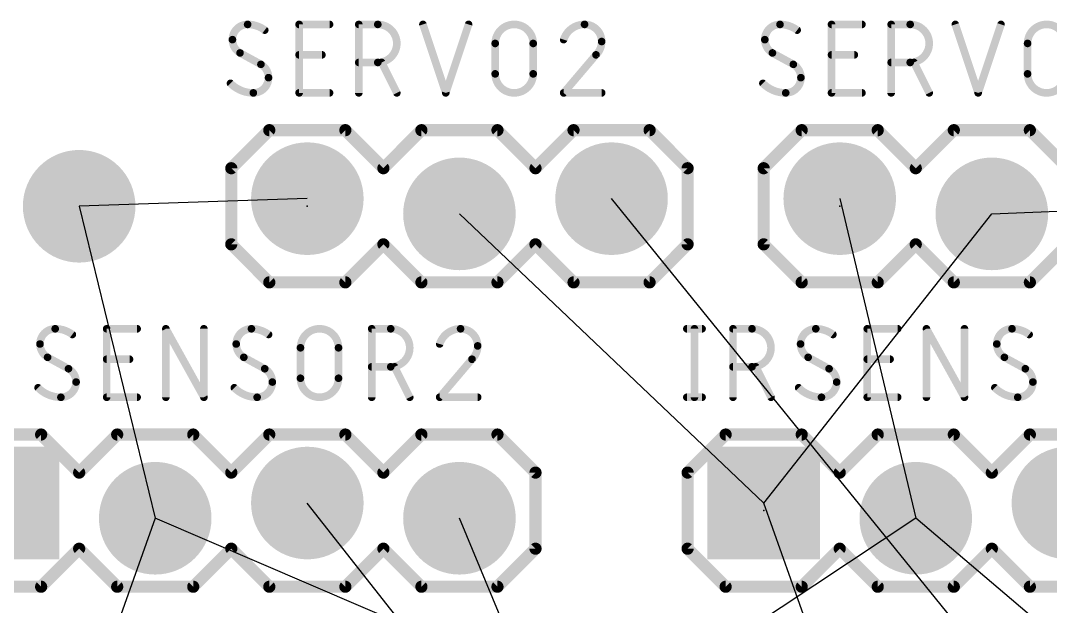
# Model space of a CAD drawing. Extents: x -67 to 114, y 1 to 69.
# Drawn here: x -56.86 to -39.66, y 59.36 to 69.14 of the extents above; entities that cross this region are included whole.
import ezdxf

# ---------------------------------------------------------------- set-up
doc = ezdxf.new("R2010")
doc.units = 0
for name, color, linetype in [('17', 82, 'CONTINUOUS'), ('19', 53, 'CONTINUOUS'), ('21', 253, 'CONTINUOUS'), ('23', 7, 'CONTINUOUS'), ('25', 253, 'CONTINUOUS'), ('51', 253, 'CONTINUOUS')]:
    doc.layers.add(name, color=color, linetype=linetype)

# ---------------------------------------------------------------- blocks, each defined once
blk = doc.blocks.new('RECT')
blk.add_solid([(-0.5, -0.5), (0.5, -0.5), (-0.5, 0.5), (0.5, 0.5)])
blk = doc.blocks.new('SQUAREP')
blk.add_solid([(-0.5, -0.5), (0.5, -0.5), (-0.5, 0.5), (0.5, 0.5)])
blk = doc.blocks.new('ROUNDP')
at = {"const_width": 0.5}
blk.add_lwpolyline([(0, -0.25, 1), (0, 0.25, 1), (0, -0.25)], format="xyb", dxfattribs=at)

msp = doc.modelspace()

# ---------------------------------------------------------------- linework, layer by layer
at = {"layer": '19'}
for p, q in [((-52.07, 66.167), (-55.88, 66.04)), ((-55.88, 66.04), (-54.61, 60.833)), ((-19.05, 31.75), (-46.99, 66.167)), ((-43.18, 66.167), (-41.91, 60.833)), ((-40.64, 65.913), (-34.29, 66.167)), ((-49.53, 65.913), (-44.45, 61.087)), ((-44.45, 61.087), (-40.64, 65.913)), ((-19.05, 19.05), (-52.07, 61.087)), ((-42, 54.23), (-44.45, 61.087)), ((-54.61, 60.833), (-55.79, 57.53)), ((-46.9, 57.53), (-54.61, 60.833)), ((-34.29, 24.13), (-49.53, 60.833)), ((-41.91, 60.833), (-46.9, 57.53)), ((-38.01, 57.53), (-41.91, 60.833))]:
    msp.add_line(p, q, dxfattribs=at)
at = {"layer": '21', "const_width": 0.2032}
for points in [[(-52.705, 67.31), (-53.34, 66.675)], [(-52.705, 67.31), (-51.435, 67.31)], [(-51.435, 67.31), (-50.8, 66.675)], [(-50.8, 66.675), (-50.165, 67.31)], [(-50.165, 67.31), (-48.895, 67.31)], [(-48.895, 67.31), (-48.26, 66.675)], [(-48.26, 66.675), (-47.625, 67.31)], [(-47.625, 67.31), (-46.355, 67.31)], [(-46.355, 67.31), (-45.72, 66.675)], [(-43.815, 67.31), (-44.45, 66.675)], [(-43.815, 67.31), (-42.545, 67.31)], [(-42.545, 67.31), (-41.91, 66.675)], [(-41.91, 66.675), (-41.275, 67.31)], [(-41.275, 67.31), (-40.005, 67.31)], [(-40.005, 67.31), (-39.37, 66.675)], [(-53.34, 66.675), (-53.34, 65.405)], [(-45.72, 66.675), (-45.72, 65.405)], [(-44.45, 66.675), (-44.45, 65.405)], [(-53.34, 65.405), (-52.705, 64.77)], [(-50.8, 65.405), (-51.435, 64.77)], [(-50.165, 64.77), (-50.8, 65.405)], [(-48.26, 65.405), (-48.895, 64.77)], [(-47.625, 64.77), (-48.26, 65.405)], [(-45.72, 65.405), (-46.355, 64.77)], [(-44.45, 65.405), (-43.815, 64.77)], [(-41.91, 65.405), (-42.545, 64.77)], [(-41.275, 64.77), (-41.91, 65.405)], [(-39.37, 65.405), (-40.005, 64.77)], [(-51.435, 64.77), (-52.705, 64.77)], [(-48.895, 64.77), (-50.165, 64.77)], [(-46.355, 64.77), (-47.625, 64.77)], [(-42.545, 64.77), (-43.815, 64.77)], [(-40.005, 64.77), (-41.275, 64.77)], [(-57.785, 62.23), (-56.515, 62.23)], [(-56.515, 62.23), (-55.88, 61.595)], [(-55.88, 61.595), (-55.245, 62.23)], [(-55.245, 62.23), (-53.975, 62.23)], [(-53.975, 62.23), (-53.34, 61.595)], [(-53.34, 61.595), (-52.705, 62.23)], [(-52.705, 62.23), (-51.435, 62.23)], [(-51.435, 62.23), (-50.8, 61.595)], [(-50.165, 62.23), (-50.8, 61.595)], [(-50.165, 62.23), (-48.895, 62.23)], [(-48.895, 62.23), (-48.26, 61.595)], [(-45.085, 62.23), (-45.72, 61.595)], [(-45.085, 62.23), (-43.815, 62.23)], [(-43.815, 62.23), (-43.18, 61.595)], [(-43.18, 61.595), (-42.545, 62.23)], [(-42.545, 62.23), (-41.275, 62.23)], [(-41.275, 62.23), (-40.64, 61.595)], [(-40.64, 61.595), (-40.005, 62.23)], [(-40.005, 62.23), (-38.735, 62.23)], [(-48.26, 61.595), (-48.26, 60.325)], [(-45.72, 61.595), (-45.72, 60.325)], [(-55.88, 60.325), (-56.515, 59.69)], [(-55.245, 59.69), (-55.88, 60.325)], [(-53.34, 60.325), (-53.975, 59.69)], [(-52.705, 59.69), (-53.34, 60.325)], [(-50.8, 60.325), (-51.435, 59.69)], [(-50.8, 60.325), (-50.165, 59.69)], [(-48.26, 60.325), (-48.895, 59.69)], [(-45.72, 60.325), (-45.085, 59.69)], [(-43.18, 60.325), (-43.815, 59.69)], [(-42.545, 59.69), (-43.18, 60.325)], [(-40.64, 60.325), (-41.275, 59.69)], [(-40.005, 59.69), (-40.64, 60.325)], [(-56.515, 59.69), (-57.785, 59.69)], [(-53.975, 59.69), (-55.245, 59.69)], [(-51.435, 59.69), (-52.705, 59.69)], [(-48.895, 59.69), (-50.165, 59.69)], [(-43.815, 59.69), (-45.085, 59.69)], [(-41.275, 59.69), (-42.545, 59.69)], [(-38.735, 59.69), (-40.005, 59.69)]]:
    msp.add_lwpolyline(points, dxfattribs=at)
at = {"layer": '21', "const_width": 0.1016}
for points in [[(-52.705, 67.3608, 1), (-52.705, 67.2592)], [(-52.6691, 67.2741, 1), (-52.7409, 67.3459)], [(-51.3991, 67.3459, 1), (-51.4709, 67.2741)], [(-51.435, 67.2592, 1), (-51.435, 67.3608)], [(-50.165, 67.3608, 1), (-50.165, 67.2592)], [(-50.1291, 67.2741, 1), (-50.2009, 67.3459)], [(-48.8591, 67.3459, 1), (-48.9309, 67.2741)], [(-48.895, 67.2592, 1), (-48.895, 67.3608)], [(-47.625, 67.3608, 1), (-47.625, 67.2592)], [(-47.5891, 67.2741, 1), (-47.6609, 67.3459)], [(-46.3191, 67.3459, 1), (-46.3909, 67.2741)], [(-46.355, 67.2592, 1), (-46.355, 67.3608)], [(-43.815, 67.3608, 1), (-43.815, 67.2592)], [(-43.7791, 67.2741, 1), (-43.8509, 67.3459)], [(-42.5091, 67.3459, 1), (-42.5809, 67.2741)], [(-42.545, 67.2592, 1), (-42.545, 67.3608)], [(-41.275, 67.3608, 1), (-41.275, 67.2592)], [(-41.2391, 67.2741, 1), (-41.3109, 67.3459)], [(-39.9691, 67.3459, 1), (-40.0409, 67.2741)], [(-40.005, 67.2592, 1), (-40.005, 67.3608)], [(-53.2892, 66.675, 1), (-53.3908, 66.675)], [(-53.3759, 66.7109, 1), (-53.3041, 66.6391)], [(-50.8359, 66.7109, 1), (-50.7641, 66.6391)], [(-50.8359, 66.6391, 1), (-50.7641, 66.7109)], [(-48.2959, 66.7109, 1), (-48.2241, 66.6391)], [(-48.2959, 66.6391, 1), (-48.2241, 66.7109)], [(-45.6692, 66.675, 1), (-45.7708, 66.675)], [(-45.7559, 66.6391, 1), (-45.6841, 66.7109)], [(-44.3992, 66.675, 1), (-44.5008, 66.675)], [(-44.4859, 66.7109, 1), (-44.4141, 66.6391)], [(-41.9459, 66.7109, 1), (-41.8741, 66.6391)], [(-41.9459, 66.6391, 1), (-41.8741, 66.7109)], [(-53.3041, 65.4409, 1), (-53.3759, 65.3691)], [(-53.3908, 65.405, 1), (-53.2892, 65.405)], [(-50.7641, 65.4409, 1), (-50.8359, 65.3691)], [(-50.7641, 65.3691, 1), (-50.8359, 65.4409)], [(-48.2241, 65.4409, 1), (-48.2959, 65.3691)], [(-48.2241, 65.3691, 1), (-48.2959, 65.4409)], [(-45.7708, 65.405, 1), (-45.6692, 65.405)], [(-45.6841, 65.3691, 1), (-45.7559, 65.4409)], [(-44.4141, 65.4409, 1), (-44.4859, 65.3691)], [(-44.5008, 65.405, 1), (-44.3992, 65.405)], [(-41.8741, 65.4409, 1), (-41.9459, 65.3691)], [(-41.8741, 65.3691, 1), (-41.9459, 65.4409)], [(-52.705, 64.8208, 1), (-52.705, 64.7192)], [(-52.7409, 64.7341, 1), (-52.6691, 64.8059)], [(-51.4709, 64.8059, 1), (-51.3991, 64.7341)], [(-51.435, 64.7192, 1), (-51.435, 64.8208)], [(-50.165, 64.8208, 1), (-50.165, 64.7192)], [(-50.2009, 64.7341, 1), (-50.1291, 64.8059)], [(-48.9309, 64.8059, 1), (-48.8591, 64.7341)], [(-48.895, 64.7192, 1), (-48.895, 64.8208)], [(-47.625, 64.8208, 1), (-47.625, 64.7192)], [(-47.6609, 64.7341, 1), (-47.5891, 64.8059)], [(-46.3909, 64.8059, 1), (-46.3191, 64.7341)], [(-46.355, 64.7192, 1), (-46.355, 64.8208)], [(-43.815, 64.8208, 1), (-43.815, 64.7192)], [(-43.8509, 64.7341, 1), (-43.7791, 64.8059)], [(-42.5809, 64.8059, 1), (-42.5091, 64.7341)], [(-42.545, 64.7192, 1), (-42.545, 64.8208)], [(-41.275, 64.8208, 1), (-41.275, 64.7192)], [(-41.3109, 64.7341, 1), (-41.2391, 64.8059)], [(-40.0409, 64.8059, 1), (-39.9691, 64.7341)], [(-40.005, 64.7192, 1), (-40.005, 64.8208)], [(-56.4791, 62.2659, 1), (-56.5509, 62.1941)], [(-56.515, 62.1792, 1), (-56.515, 62.2808)], [(-55.245, 62.2808, 1), (-55.245, 62.1792)], [(-55.2091, 62.1941, 1), (-55.2809, 62.2659)], [(-53.9391, 62.2659, 1), (-54.0109, 62.1941)], [(-53.975, 62.1792, 1), (-53.975, 62.2808)], [(-52.705, 62.2808, 1), (-52.705, 62.1792)], [(-52.6691, 62.1941, 1), (-52.7409, 62.2659)], [(-51.3991, 62.2659, 1), (-51.4709, 62.1941)], [(-51.435, 62.1792, 1), (-51.435, 62.2808)], [(-50.165, 62.2808, 1), (-50.165, 62.1792)], [(-50.1291, 62.1941, 1), (-50.2009, 62.2659)], [(-48.8591, 62.2659, 1), (-48.9309, 62.1941)], [(-48.895, 62.1792, 1), (-48.895, 62.2808)], [(-45.085, 62.2808, 1), (-45.085, 62.1792)], [(-45.0491, 62.1941, 1), (-45.1209, 62.2659)], [(-43.7791, 62.2659, 1), (-43.8509, 62.1941)], [(-43.815, 62.1792, 1), (-43.815, 62.2808)], [(-42.545, 62.2808, 1), (-42.545, 62.1792)], [(-42.5091, 62.1941, 1), (-42.5809, 62.2659)], [(-41.2391, 62.2659, 1), (-41.3109, 62.1941)], [(-41.275, 62.1792, 1), (-41.275, 62.2808)], [(-40.005, 62.2808, 1), (-40.005, 62.1792)], [(-39.9691, 62.1941, 1), (-40.0409, 62.2659)], [(-55.9159, 61.6309, 1), (-55.8441, 61.5591)], [(-55.9159, 61.5591, 1), (-55.8441, 61.6309)], [(-53.3759, 61.6309, 1), (-53.3041, 61.5591)], [(-53.3759, 61.5591, 1), (-53.3041, 61.6309)], [(-50.8359, 61.6309, 1), (-50.7641, 61.5591)], [(-50.8359, 61.5591, 1), (-50.7641, 61.6309)], [(-48.2092, 61.595, 1), (-48.3108, 61.595)], [(-48.2959, 61.5591, 1), (-48.2241, 61.6309)], [(-45.6692, 61.595, 1), (-45.7708, 61.595)], [(-45.7559, 61.6309, 1), (-45.6841, 61.5591)], [(-43.2159, 61.6309, 1), (-43.1441, 61.5591)], [(-43.2159, 61.5591, 1), (-43.1441, 61.6309)], [(-40.6759, 61.6309, 1), (-40.6041, 61.5591)], [(-40.6759, 61.5591, 1), (-40.6041, 61.6309)], [(-55.8441, 60.3609, 1), (-55.9159, 60.2891)], [(-55.8441, 60.2891, 1), (-55.9159, 60.3609)], [(-53.3041, 60.3609, 1), (-53.3759, 60.2891)], [(-53.3041, 60.2891, 1), (-53.3759, 60.3609)], [(-50.7641, 60.3609, 1), (-50.8359, 60.2891)], [(-50.7641, 60.2891, 1), (-50.8359, 60.3609)], [(-48.3108, 60.325, 1), (-48.2092, 60.325)], [(-48.2241, 60.2891, 1), (-48.2959, 60.3609)], [(-45.6841, 60.3609, 1), (-45.7559, 60.2891)], [(-45.7708, 60.325, 1), (-45.6692, 60.325)], [(-43.1441, 60.3609, 1), (-43.2159, 60.2891)], [(-43.1441, 60.2891, 1), (-43.2159, 60.3609)], [(-40.6041, 60.3609, 1), (-40.6759, 60.2891)], [(-40.6041, 60.2891, 1), (-40.6759, 60.3609)], [(-56.5509, 59.7259, 1), (-56.4791, 59.6541)], [(-56.515, 59.6392, 1), (-56.515, 59.7408)], [(-55.245, 59.7408, 1), (-55.245, 59.6392)], [(-55.2809, 59.6541, 1), (-55.2091, 59.7259)], [(-54.0109, 59.7259, 1), (-53.9391, 59.6541)], [(-53.975, 59.6392, 1), (-53.975, 59.7408)], [(-52.705, 59.7408, 1), (-52.705, 59.6392)], [(-52.7409, 59.6541, 1), (-52.6691, 59.7259)], [(-51.4709, 59.7259, 1), (-51.3991, 59.6541)], [(-51.435, 59.6392, 1), (-51.435, 59.7408)], [(-50.165, 59.7408, 1), (-50.165, 59.6392)], [(-50.2009, 59.6541, 1), (-50.1291, 59.7259)], [(-48.9309, 59.7259, 1), (-48.8591, 59.6541)], [(-48.895, 59.6392, 1), (-48.895, 59.7408)], [(-45.085, 59.7408, 1), (-45.085, 59.6392)], [(-45.1209, 59.6541, 1), (-45.0491, 59.7259)], [(-43.8509, 59.7259, 1), (-43.7791, 59.6541)], [(-43.815, 59.6392, 1), (-43.815, 59.7408)], [(-42.545, 59.7408, 1), (-42.545, 59.6392)], [(-42.5809, 59.6541, 1), (-42.5091, 59.7259)], [(-41.3109, 59.7259, 1), (-41.2391, 59.6541)], [(-41.275, 59.6392, 1), (-41.275, 59.7408)], [(-40.005, 59.7408, 1), (-40.005, 59.6392)], [(-40.0409, 59.6541, 1), (-39.9691, 59.7259)]]:
    msp.add_lwpolyline(points, format="xyb", dxfattribs=at)
at = {"layer": '23'}
for p in [(-52.07, 66.04), (-43.18, 66.04), (-44.45, 60.96)]:
    msp.add_point(p, dxfattribs=at)
at = {"layer": '25'}
for points, const_width in [([(-53.067, 69.0753, 0.4142), (-53.321, 68.8213)], 0.127), ([(-53.067, 69.1071, 1), (-53.0669, 69.0435)], 0.0635), ([(-52.7812, 68.9801, 0.1623), (-53.067, 69.0753)], 0.127), ([(-53.067, 69.0435, 1), (-53.067, 69.1071)], 0.0635), ([(-52.2072, 69.1071, 1), (-52.2072, 69.0435)], 0.0635), ([(-52.1754, 69.0753, 1), (-52.2389, 69.0753)], 0.0635), ([(-51.6992, 69.0435, 1), (-51.6992, 69.1071)], 0.0635), ([(-51.2108, 69.1071, 1), (-51.2108, 69.0435)], 0.0635), ([(-51.1791, 69.0753, 1), (-51.2426, 69.0753)], 0.0635), ([(-50.8933, 69.1071, 1), (-50.8933, 69.0435)], 0.0635), ([(-50.8933, 68.4403, 1), (-50.8933, 69.0753)], 0.127), ([(-50.8933, 69.0435, 1), (-50.8933, 69.1071)], 0.0635), ([(-50.1095, 69.0853, 1), (-50.1697, 69.0653)], 0.0635), ([(-49.3475, 69.0653, 1), (-49.4077, 69.0853)], 0.0635), ([(-48.2981, 68.7578, 1), (-48.9331, 68.7578)], 0.127), ([(-47.4409, 69.0753, 0.3252), (-47.7901, 68.8213)], 0.127), ([(-47.4409, 69.1071, 1), (-47.4409, 69.0435)], 0.0635), ([(-47.1551, 68.7896, 0.4142), (-47.4409, 69.0753)], 0.127), ([(-47.4409, 69.0435, 1), (-47.4409, 69.1071)], 0.0635), ([(-44.177, 69.0753, 0.4142), (-44.431, 68.8213)], 0.127), ([(-44.177, 69.1071, 1), (-44.1769, 69.0435)], 0.0635), ([(-43.8912, 68.9801, 0.1623), (-44.177, 69.0753)], 0.127), ([(-44.177, 69.0435, 1), (-44.177, 69.1071)], 0.0635), ([(-43.3172, 69.1071, 1), (-43.3172, 69.0435)], 0.0635), ([(-43.2854, 69.0753, 1), (-43.3489, 69.0753)], 0.0635), ([(-42.8092, 69.0435, 1), (-42.8092, 69.1071)], 0.0635), ([(-42.3208, 69.1071, 1), (-42.3208, 69.0435)], 0.0635), ([(-42.2891, 69.0753, 1), (-42.3526, 69.0753)], 0.0635), ([(-42.0033, 69.1071, 1), (-42.0033, 69.0435)], 0.0635), ([(-42.0033, 68.4403, 1), (-42.0033, 69.0753)], 0.127), ([(-42.0033, 69.0435, 1), (-42.0033, 69.1071)], 0.0635), ([(-41.2195, 69.0853, 1), (-41.2797, 69.0653)], 0.0635), ([(-40.4575, 69.0653, 1), (-40.5177, 69.0853)], 0.0635), ([(-39.4081, 68.7578, 1), (-40.0431, 68.7578)], 0.127), ([(-52.8003, 68.9547, 1), (-52.7621, 69.0054)], 0.0635), ([(-43.9103, 68.9547, 1), (-43.8721, 69.0054)], 0.0635), ([(-53.321, 68.8213, 0.2656), (-53.194, 68.5991)], 0.127), ([(-53.2892, 68.8213, 1), (-53.3527, 68.8213)], 0.0635), ([(-53.3527, 68.8213, 1), (-53.2892, 68.8213)], 0.0635), ([(-48.9014, 68.7578, 1), (-48.9649, 68.7578)], 0.0635), ([(-48.9649, 68.7578, 1), (-48.9014, 68.7578)], 0.0635), ([(-48.2664, 68.7578, 1), (-48.3299, 68.7578)], 0.0635), ([(-48.3299, 68.7578, 1), (-48.2664, 68.7578)], 0.0635), ([(-47.8203, 68.8311, 1), (-47.7599, 68.8115)], 0.0635), ([(-47.2504, 68.5673, 0.2053), (-47.1551, 68.7896)], 0.127), ([(-47.1234, 68.7896, 1), (-47.1869, 68.7895)], 0.0635), ([(-47.1869, 68.7896, 1), (-47.1234, 68.7896)], 0.0635), ([(-44.431, 68.8213, 0.2656), (-44.304, 68.5991)], 0.127), ([(-44.3992, 68.8213, 1), (-44.4627, 68.8213)], 0.0635), ([(-44.4627, 68.8213, 1), (-44.3992, 68.8213)], 0.0635), ([(-40.0114, 68.7578, 1), (-40.0749, 68.7578)], 0.0635), ([(-40.0749, 68.7578, 1), (-40.0114, 68.7578)], 0.0635), ([(-53.1787, 68.6269, 1), (-53.2092, 68.5712)], 0.0635), ([(-53.2101, 68.5717, 1), (-53.1778, 68.6264)], 0.0635), ([(-52.2072, 68.5991, 1), (-52.2072, 68.5356)], 0.0635), ([(-51.8262, 68.5356, 1), (-51.8262, 68.5991)], 0.0635), ([(-47.2723, 68.5903, 1), (-47.2285, 68.5443)], 0.0635), ([(-47.2262, 68.5467, 1), (-47.2745, 68.5879)], 0.0635), ([(-44.2887, 68.6269, 1), (-44.3192, 68.5712)], 0.0635), ([(-44.3201, 68.5717, 1), (-44.2878, 68.6264)], 0.0635), ([(-43.3172, 68.5991, 1), (-43.3172, 68.5356)], 0.0635), ([(-42.9362, 68.5356, 1), (-42.9362, 68.5991)], 0.0635), ([(-52.7177, 68.1863, 0.2656), (-52.8447, 68.4086)], 0.127), ([(-52.8286, 68.4359, 1), (-52.8608, 68.3812)], 0.0635), ([(-52.8599, 68.3807, 1), (-52.8295, 68.4364)], 0.0635), ([(-51.2108, 68.4721, 1), (-51.2108, 68.4086)], 0.0635), ([(-50.8933, 68.4721, 1), (-50.8933, 68.4086)], 0.0635), ([(-50.8933, 68.4086, 1), (-50.8933, 68.4721)], 0.0635), ([(-50.8014, 68.4545, 1), (-50.8582, 68.4261)], 0.0635), ([(-43.8277, 68.1863, 0.2656), (-43.9547, 68.4086)], 0.127), ([(-43.9386, 68.4359, 1), (-43.9708, 68.3812)], 0.0635), ([(-43.9699, 68.3807, 1), (-43.9395, 68.4364)], 0.0635), ([(-42.3208, 68.4721, 1), (-42.3208, 68.4086)], 0.0635), ([(-42.0033, 68.4721, 1), (-42.0033, 68.4086)], 0.0635), ([(-42.0033, 68.4086, 1), (-42.0033, 68.4721)], 0.0635), ([(-41.9114, 68.4545, 1), (-41.9682, 68.4261)], 0.0635), ([(-48.9014, 68.2498, 1), (-48.9649, 68.2498)], 0.0635), ([(-48.9649, 68.2498, 1), (-48.9014, 68.2498)], 0.0635), ([(-48.9331, 68.2498, 1), (-48.2981, 68.2498)], 0.127), ([(-48.2664, 68.2498, 1), (-48.3299, 68.2498)], 0.0635), ([(-48.3299, 68.2498, 1), (-48.2664, 68.2498)], 0.0635), ([(-40.0114, 68.2498, 1), (-40.0749, 68.2498)], 0.0635), ([(-40.0749, 68.2498, 1), (-40.0114, 68.2498)], 0.0635), ([(-40.0431, 68.2498, 1), (-39.4081, 68.2498)], 0.127), ([(-53.3527, 68.0911, 0.2), (-52.9717, 67.9323)], 0.127), ([(-53.3302, 68.1134, 1), (-53.3752, 68.0687)], 0.0635), ([(-52.9717, 67.9323, 0.4142), (-52.7177, 68.1863)], 0.127), ([(-52.6859, 68.1863, 1), (-52.7495, 68.1863)], 0.0635), ([(-52.7495, 68.1863, 1), (-52.6859, 68.1863)], 0.0635), ([(-44.4627, 68.0911, 0.2), (-44.0817, 67.9323)], 0.127), ([(-44.4402, 68.1134, 1), (-44.4852, 68.0687)], 0.0635), ([(-44.0817, 67.9323, 0.4142), (-43.8277, 68.1863)], 0.127), ([(-43.7959, 68.1863, 1), (-43.8595, 68.1863)], 0.0635), ([(-43.8595, 68.1863, 1), (-43.7959, 68.1863)], 0.0635), ([(-52.9717, 67.9641, 1), (-52.9717, 67.9005)], 0.0635), ([(-52.9717, 67.9005, 1), (-52.9717, 67.9641)], 0.0635), ([(-52.2072, 67.9641, 1), (-52.2072, 67.9005)], 0.0635), ([(-52.2389, 67.9323, 1), (-52.1754, 67.9323)], 0.0635), ([(-51.6992, 67.9005, 1), (-51.6992, 67.9641)], 0.0635), ([(-51.2426, 67.9323, 1), (-51.1791, 67.9323)], 0.0635), ([(-50.6042, 67.9181, 1), (-50.5474, 67.9465)], 0.0635), ([(-49.7887, 67.9423, 1), (-49.7285, 67.9223)], 0.0635), ([(-49.7887, 67.9223, 1), (-49.7285, 67.9423)], 0.0635), ([(-47.7901, 67.9641, 1), (-47.7901, 67.9005)], 0.0635), ([(-47.8143, 67.9529, 1), (-47.7659, 67.9117)], 0.0635), ([(-47.1551, 67.9005, 1), (-47.1551, 67.9641)], 0.0635), ([(-44.0817, 67.9641, 1), (-44.0817, 67.9005)], 0.0635), ([(-44.0817, 67.9005, 1), (-44.0817, 67.9641)], 0.0635), ([(-43.3172, 67.9641, 1), (-43.3172, 67.9005)], 0.0635), ([(-43.3489, 67.9323, 1), (-43.2854, 67.9323)], 0.0635), ([(-42.8092, 67.9005, 1), (-42.8092, 67.9641)], 0.0635), ([(-42.3526, 67.9323, 1), (-42.2891, 67.9323)], 0.0635), ([(-41.7142, 67.9181, 1), (-41.6574, 67.9465)], 0.0635), ([(-40.8987, 67.9423, 1), (-40.8385, 67.9223)], 0.0635), ([(-40.8987, 67.9223, 1), (-40.8385, 67.9423)], 0.0635), ([(-56.2801, 63.9953, 0.4142), (-56.5341, 63.7413)], 0.127), ([(-56.2801, 64.0271, 1), (-56.2801, 63.9635)], 0.0635), ([(-55.9943, 63.9001, 0.1623), (-56.2801, 63.9953)], 0.127), ([(-56.2801, 63.9635, 1), (-56.2801, 64.0271)], 0.0635), ([(-55.4203, 64.0271, 1), (-55.4203, 63.9635)], 0.0635), ([(-55.3885, 63.9953, 1), (-55.452, 63.9953)], 0.0635), ([(-54.9123, 63.9635, 1), (-54.9123, 64.0271)], 0.0635), ([(-54.4005, 63.9953, 1), (-54.464, 63.9953)], 0.0635), ([(-54.4045, 64.0107, 1), (-54.46, 63.9799)], 0.0635), ([(-53.7655, 63.9953, 1), (-53.829, 63.9953)], 0.0635), ([(-53.0035, 63.9953, 0.4142), (-53.2575, 63.7413)], 0.127), ([(-53.0035, 64.0271, 1), (-53.0035, 63.9635)], 0.0635), ([(-52.7177, 63.9001, 0.1623), (-53.0035, 63.9953)], 0.127), ([(-53.0035, 63.9635, 1), (-53.0035, 64.0271)], 0.0635), ([(-51.5493, 63.6778, 1), (-52.1843, 63.6778)], 0.127), ([(-50.9949, 64.0271, 1), (-50.9949, 63.9635)], 0.0635), ([(-50.9632, 63.9953, 1), (-51.0267, 63.9953)], 0.0635), ([(-50.6774, 64.0271, 1), (-50.6774, 63.9635)], 0.0635), ([(-50.6774, 63.3603, 1), (-50.6774, 63.9953)], 0.127), ([(-50.6774, 63.9635, 1), (-50.6774, 64.0271)], 0.0635), ([(-49.511, 63.9953, 0.3252), (-49.8602, 63.7413)], 0.127), ([(-49.511, 64.0271, 1), (-49.511, 63.9635)], 0.0635), ([(-49.2252, 63.7096, 0.4142), (-49.511, 63.9953)], 0.127), ([(-49.511, 63.9635, 1), (-49.511, 64.0271)], 0.0635), ([(-45.7327, 64.0271, 1), (-45.7327, 63.9635)], 0.0635), ([(-45.5739, 63.9953, 1), (-45.6375, 63.9953)], 0.0635), ([(-45.4787, 63.9635, 1), (-45.4787, 64.0271)], 0.0635), ([(-44.9624, 64.0271, 1), (-44.9624, 63.9635)], 0.0635), ([(-44.9307, 63.9953, 1), (-44.9942, 63.9953)], 0.0635), ([(-44.6449, 64.0271, 1), (-44.6449, 63.9635)], 0.0635), ([(-44.6449, 63.3603, 1), (-44.6449, 63.9953)], 0.127), ([(-44.6449, 63.9635, 1), (-44.6449, 64.0271)], 0.0635), ([(-43.5801, 63.9953, 0.4142), (-43.8341, 63.7413)], 0.127), ([(-43.5801, 64.0271, 1), (-43.5801, 63.9635)], 0.0635), ([(-43.2943, 63.9001, 0.1623), (-43.5801, 63.9953)], 0.127), ([(-43.5801, 63.9635, 1), (-43.5801, 64.0271)], 0.0635), ([(-42.7203, 64.0271, 1), (-42.7203, 63.9635)], 0.0635), ([(-42.6885, 63.9953, 1), (-42.752, 63.9953)], 0.0635), ([(-42.2123, 63.9635, 1), (-42.2123, 64.0271)], 0.0635), ([(-41.7005, 63.9953, 1), (-41.764, 63.9953)], 0.0635), ([(-41.7045, 64.0107, 1), (-41.76, 63.9799)], 0.0635), ([(-41.0655, 63.9953, 1), (-41.129, 63.9953)], 0.0635), ([(-40.3035, 63.9953, 0.4142), (-40.5575, 63.7413)], 0.127), ([(-40.3035, 64.0271, 1), (-40.3035, 63.9635)], 0.0635), ([(-40.0177, 63.9001, 0.1623), (-40.3035, 63.9953)], 0.127), ([(-40.3035, 63.9635, 1), (-40.3035, 64.0271)], 0.0635), ([(-56.5341, 63.7413, 0.2656), (-56.4071, 63.5191)], 0.127), ([(-56.5023, 63.7413, 1), (-56.5658, 63.7413)], 0.0635), ([(-56.0134, 63.8747, 1), (-55.9753, 63.9254)], 0.0635), ([(-53.2575, 63.7413, 0.2656), (-53.1305, 63.5191)], 0.127), ([(-53.2257, 63.7413, 1), (-53.2892, 63.7413)], 0.0635), ([(-52.7368, 63.8747, 1), (-52.6987, 63.9254)], 0.0635), ([(-43.8341, 63.7413, 0.2656), (-43.7071, 63.5191)], 0.127), ([(-43.8023, 63.7413, 1), (-43.8658, 63.7413)], 0.0635), ([(-43.3134, 63.8747, 1), (-43.2753, 63.9254)], 0.0635), ([(-40.5575, 63.7413, 0.2656), (-40.4305, 63.5191)], 0.127), ([(-40.5257, 63.7413, 1), (-40.5892, 63.7413)], 0.0635), ([(-40.0368, 63.8747, 1), (-39.9987, 63.9254)], 0.0635), ([(-56.5658, 63.7413, 1), (-56.5023, 63.7413)], 0.0635), ([(-53.2892, 63.7413, 1), (-53.2257, 63.7413)], 0.0635), ([(-52.1526, 63.6778, 1), (-52.2161, 63.6778)], 0.0635), ([(-52.2161, 63.6778, 1), (-52.1526, 63.6778)], 0.0635), ([(-51.5176, 63.6778, 1), (-51.5811, 63.6778)], 0.0635), ([(-51.5811, 63.6778, 1), (-51.5176, 63.6778)], 0.0635), ([(-49.8904, 63.7511, 1), (-49.83, 63.7315)], 0.0635), ([(-49.3205, 63.4873, 0.2053), (-49.2252, 63.7096)], 0.127), ([(-49.1935, 63.7096, 1), (-49.257, 63.7095)], 0.0635), ([(-49.257, 63.7096, 1), (-49.1935, 63.7096)], 0.0635), ([(-43.8658, 63.7413, 1), (-43.8023, 63.7413)], 0.0635), ([(-40.5892, 63.7413, 1), (-40.5257, 63.7413)], 0.0635), ([(-56.3918, 63.5469, 1), (-56.4223, 63.4912)], 0.0635), ([(-56.4232, 63.4917, 1), (-56.3909, 63.5464)], 0.0635), ([(-55.4203, 63.5191, 1), (-55.4203, 63.4556)], 0.0635), ([(-55.0393, 63.4556, 1), (-55.0393, 63.5191)], 0.0635), ([(-53.1153, 63.5469, 1), (-53.1457, 63.4912)], 0.0635), ([(-53.1466, 63.4917, 1), (-53.1143, 63.5464)], 0.0635), ([(-49.3424, 63.5103, 1), (-49.2986, 63.4643)], 0.0635), ([(-49.2963, 63.4667, 1), (-49.3447, 63.5079)], 0.0635), ([(-43.6918, 63.5469, 1), (-43.7223, 63.4912)], 0.0635), ([(-43.7232, 63.4917, 1), (-43.6909, 63.5464)], 0.0635), ([(-42.7203, 63.5191, 1), (-42.7203, 63.4556)], 0.0635), ([(-42.3393, 63.4556, 1), (-42.3393, 63.5191)], 0.0635), ([(-40.4153, 63.5469, 1), (-40.4457, 63.4912)], 0.0635), ([(-40.4466, 63.4917, 1), (-40.4143, 63.5464)], 0.0635), ([(-55.9308, 63.1063, 0.2656), (-56.0578, 63.3285)], 0.127), ([(-56.0417, 63.3559, 1), (-56.0739, 63.3012)], 0.0635), ([(-56.073, 63.3007, 1), (-56.0426, 63.3564)], 0.0635), ([(-52.6542, 63.1063, 0.2656), (-52.7812, 63.3285)], 0.127), ([(-52.7651, 63.3559, 1), (-52.7973, 63.3012)], 0.0635), ([(-52.7964, 63.3007, 1), (-52.766, 63.3564)], 0.0635), ([(-50.9949, 63.3921, 1), (-50.9949, 63.3285)], 0.0635), ([(-50.6774, 63.3921, 1), (-50.6774, 63.3285)], 0.0635), ([(-50.6774, 63.3285, 1), (-50.6774, 63.3921)], 0.0635), ([(-50.5855, 63.3745, 1), (-50.6423, 63.3461)], 0.0635), ([(-44.9624, 63.3921, 1), (-44.9624, 63.3285)], 0.0635), ([(-44.6449, 63.3921, 1), (-44.6449, 63.3285)], 0.0635), ([(-44.6449, 63.3285, 1), (-44.6449, 63.3921)], 0.0635), ([(-44.553, 63.3745, 1), (-44.6098, 63.3461)], 0.0635), ([(-43.2308, 63.1063, 0.2656), (-43.3578, 63.3285)], 0.127), ([(-43.3417, 63.3559, 1), (-43.3739, 63.3012)], 0.0635), ([(-43.373, 63.3007, 1), (-43.3426, 63.3564)], 0.0635), ([(-39.9542, 63.1063, 0.2656), (-40.0812, 63.3285)], 0.127), ([(-40.0651, 63.3559, 1), (-40.0973, 63.3012)], 0.0635), ([(-40.0964, 63.3007, 1), (-40.066, 63.3564)], 0.0635), ([(-56.1848, 62.8523, 0.4142), (-55.9308, 63.1063)], 0.127), ([(-55.8991, 63.1063, 1), (-55.9626, 63.1063)], 0.0635), ([(-55.9626, 63.1063, 1), (-55.8991, 63.1063)], 0.0635), ([(-52.9082, 62.8523, 0.4142), (-52.6542, 63.1063)], 0.127), ([(-52.6225, 63.1063, 1), (-52.686, 63.1063)], 0.0635), ([(-52.686, 63.1063, 1), (-52.6225, 63.1063)], 0.0635), ([(-52.1843, 63.1698, 1), (-51.5493, 63.1698)], 0.127), ([(-52.1526, 63.1698, 1), (-52.2161, 63.1698)], 0.0635), ([(-52.2161, 63.1698, 1), (-52.1526, 63.1698)], 0.0635), ([(-51.5176, 63.1698, 1), (-51.5811, 63.1698)], 0.0635), ([(-51.5811, 63.1698, 1), (-51.5176, 63.1698)], 0.0635), ([(-43.4848, 62.8523, 0.4142), (-43.2308, 63.1063)], 0.127), ([(-43.1991, 63.1063, 1), (-43.2626, 63.1063)], 0.0635), ([(-43.2626, 63.1063, 1), (-43.1991, 63.1063)], 0.0635), ([(-40.2082, 62.8523, 0.4142), (-39.9542, 63.1063)], 0.127), ([(-39.9225, 63.1063, 1), (-39.986, 63.1063)], 0.0635), ([(-39.986, 63.1063, 1), (-39.9225, 63.1063)], 0.0635), ([(-56.5658, 63.0111, 0.2), (-56.1848, 62.8523)], 0.127), ([(-56.5433, 63.0334, 1), (-56.5883, 62.9887)], 0.0635), ([(-53.2892, 63.0111, 0.2), (-52.9082, 62.8523)], 0.127), ([(-53.2667, 63.0334, 1), (-53.3118, 62.9887)], 0.0635), ([(-43.8658, 63.0111, 0.2), (-43.4848, 62.8523)], 0.127), ([(-43.8433, 63.0334, 1), (-43.8883, 62.9887)], 0.0635), ([(-40.5892, 63.0111, 0.2), (-40.2082, 62.8523)], 0.127), ([(-40.5667, 63.0334, 1), (-40.6118, 62.9887)], 0.0635), ([(-56.1848, 62.8841, 1), (-56.1848, 62.8205)], 0.0635), ([(-56.1848, 62.8205, 1), (-56.1848, 62.8841)], 0.0635), ([(-55.4203, 62.8841, 1), (-55.4203, 62.8205)], 0.0635), ([(-55.452, 62.8523, 1), (-55.3885, 62.8523)], 0.0635), ([(-54.9123, 62.8205, 1), (-54.9123, 62.8841)], 0.0635), ([(-54.464, 62.8523, 1), (-54.4005, 62.8523)], 0.0635), ([(-53.829, 62.8523, 1), (-53.7655, 62.8523)], 0.0635), ([(-53.825, 62.8369, 1), (-53.7695, 62.8677)], 0.0635), ([(-52.9082, 62.8841, 1), (-52.9082, 62.8205)], 0.0635), ([(-52.9082, 62.8205, 1), (-52.9082, 62.8841)], 0.0635), ([(-51.0267, 62.8523, 1), (-50.9632, 62.8523)], 0.0635), ([(-50.3883, 62.8381, 1), (-50.3315, 62.8665)], 0.0635), ([(-49.8602, 62.8841, 1), (-49.8602, 62.8205)], 0.0635), ([(-49.8844, 62.8729, 1), (-49.836, 62.8317)], 0.0635), ([(-49.2252, 62.8205, 1), (-49.2252, 62.8841)], 0.0635), ([(-45.7327, 62.8841, 1), (-45.7327, 62.8205)], 0.0635), ([(-45.6375, 62.8523, 1), (-45.5739, 62.8523)], 0.0635), ([(-45.4787, 62.8205, 1), (-45.4787, 62.8841)], 0.0635), ([(-44.9942, 62.8523, 1), (-44.9307, 62.8523)], 0.0635), ([(-44.3558, 62.8381, 1), (-44.299, 62.8665)], 0.0635), ([(-43.4848, 62.8841, 1), (-43.4848, 62.8205)], 0.0635), ([(-43.4848, 62.8205, 1), (-43.4848, 62.8841)], 0.0635), ([(-42.7203, 62.8841, 1), (-42.7203, 62.8205)], 0.0635), ([(-42.752, 62.8523, 1), (-42.6885, 62.8523)], 0.0635), ([(-42.2123, 62.8205, 1), (-42.2123, 62.8841)], 0.0635), ([(-41.764, 62.8523, 1), (-41.7005, 62.8523)], 0.0635), ([(-41.129, 62.8523, 1), (-41.0655, 62.8523)], 0.0635), ([(-41.125, 62.8369, 1), (-41.0695, 62.8677)], 0.0635), ([(-40.2082, 62.8841, 1), (-40.2082, 62.8205)], 0.0635), ([(-40.2082, 62.8205, 1), (-40.2082, 62.8841)], 0.0635)]:
    msp.add_lwpolyline(points, format="xyb", dxfattribs=dict(at, const_width=const_width))
at = {"layer": '25', "const_width": 0.127}
for points in [[(-52.2072, 67.9323), (-52.2072, 69.0753)], [(-52.2072, 69.0753), (-51.6992, 69.0753)], [(-51.2108, 67.9323), (-51.2108, 69.0753)], [(-51.2108, 69.0753), (-50.8933, 69.0753)], [(-50.1396, 69.0753), (-49.7586, 67.9323)], [(-49.7586, 67.9323), (-49.3776, 69.0753)], [(-43.3172, 67.9323), (-43.3172, 69.0753)], [(-43.3172, 69.0753), (-42.8092, 69.0753)], [(-42.3208, 67.9323), (-42.3208, 69.0753)], [(-42.3208, 69.0753), (-42.0033, 69.0753)], [(-41.2496, 69.0753), (-40.8686, 67.9323)], [(-40.8686, 67.9323), (-40.4876, 69.0753)], [(-48.9331, 68.2498), (-48.9331, 68.7578)], [(-48.2981, 68.7578), (-48.2981, 68.2498)], [(-40.0431, 68.2498), (-40.0431, 68.7578)], [(-52.8447, 68.4086), (-53.194, 68.5991)], [(-52.2072, 68.5673), (-51.8262, 68.5673)], [(-47.2504, 68.5673), (-47.7901, 67.9323)], [(-43.9547, 68.4086), (-44.304, 68.5991)], [(-43.3172, 68.5673), (-42.9362, 68.5673)], [(-50.8933, 68.4403), (-51.2108, 68.4403)], [(-50.5758, 67.9323), (-50.8298, 68.4403)], [(-42.0033, 68.4403), (-42.3208, 68.4403)], [(-41.6858, 67.9323), (-41.9398, 68.4403)], [(-51.6992, 67.9323), (-52.2072, 67.9323)], [(-47.7901, 67.9323), (-47.1551, 67.9323)], [(-42.8092, 67.9323), (-43.3172, 67.9323)], [(-55.4203, 62.8523), (-55.4203, 63.9953)], [(-55.4203, 63.9953), (-54.9123, 63.9953)], [(-54.4322, 62.8523), (-54.4322, 63.9953)], [(-54.4322, 63.9953), (-53.7972, 62.8523)], [(-53.7972, 62.8523), (-53.7972, 63.9953)], [(-50.9949, 62.8523), (-50.9949, 63.9953)], [(-50.9949, 63.9953), (-50.6774, 63.9953)], [(-45.7327, 63.9953), (-45.4787, 63.9953)], [(-45.6057, 63.9953), (-45.6057, 62.8523)], [(-44.9624, 62.8523), (-44.9624, 63.9953)], [(-44.9624, 63.9953), (-44.6449, 63.9953)], [(-42.7203, 62.8523), (-42.7203, 63.9953)], [(-42.7203, 63.9953), (-42.2123, 63.9953)], [(-41.7322, 62.8523), (-41.7322, 63.9953)], [(-41.7322, 63.9953), (-41.0972, 62.8523)], [(-41.0972, 62.8523), (-41.0972, 63.9953)], [(-52.1843, 63.1698), (-52.1843, 63.6778)], [(-51.5493, 63.6778), (-51.5493, 63.1698)], [(-56.0578, 63.3285), (-56.4071, 63.5191)], [(-55.4203, 63.4873), (-55.0393, 63.4873)], [(-52.7812, 63.3285), (-53.1305, 63.5191)], [(-49.3205, 63.4873), (-49.8602, 62.8523)], [(-43.3578, 63.3285), (-43.7071, 63.5191)], [(-42.7203, 63.4873), (-42.3393, 63.4873)], [(-40.0812, 63.3285), (-40.4305, 63.5191)], [(-50.6774, 63.3603), (-50.9949, 63.3603)], [(-50.3599, 62.8523), (-50.6139, 63.3603)], [(-44.6449, 63.3603), (-44.9624, 63.3603)], [(-44.3274, 62.8523), (-44.5814, 63.3603)], [(-54.9123, 62.8523), (-55.4203, 62.8523)], [(-49.8602, 62.8523), (-49.2252, 62.8523)], [(-45.7327, 62.8523), (-45.4787, 62.8523)], [(-42.2123, 62.8523), (-42.7203, 62.8523)]]:
    msp.add_lwpolyline(points, dxfattribs=at)

# ---------------------------------------------------------------- block references
at = {"layer": '17', "xscale": 1.8796, "yscale": 1.8796, "rotation": 90}
for name, p in [('ROUNDP', (-52.07, 66.167)), ('ROUNDP', (-52.07, 66.167)), ('ROUNDP', (-46.99, 66.167)), ('ROUNDP', (-46.99, 66.167)), ('ROUNDP', (-43.18, 66.167)), ('ROUNDP', (-43.18, 66.167)), ('ROUNDP', (-49.53, 65.913)), ('ROUNDP', (-49.53, 65.913)), ('ROUNDP', (-40.64, 65.913)), ('ROUNDP', (-40.64, 65.913)), ('SQUAREP', (-57.15, 61.087)), ('SQUAREP', (-57.15, 61.087)), ('ROUNDP', (-52.07, 61.087)), ('ROUNDP', (-52.07, 61.087)), ('SQUAREP', (-44.45, 61.087)), ('SQUAREP', (-44.45, 61.087)), ('ROUNDP', (-39.37, 61.087)), ('ROUNDP', (-39.37, 61.087)), ('ROUNDP', (-54.61, 60.833)), ('ROUNDP', (-54.61, 60.833)), ('ROUNDP', (-49.53, 60.833)), ('ROUNDP', (-49.53, 60.833)), ('ROUNDP', (-41.91, 60.833)), ('ROUNDP', (-41.91, 60.833))]:
    msp.add_blockref(name, p, dxfattribs=at)
at = {"layer": '17', "xscale": 1.8796, "yscale": 1.8796}
msp.add_blockref('ROUNDP', (-55.88, 66.04), dxfattribs=at)
msp.add_blockref('ROUNDP', (-55.88, 66.04), dxfattribs=at)
at = {"layer": '51', "xscale": 0.508, "yscale": 0.508}
for p in [(-52.07, 66.04), (-49.53, 66.04), (-46.99, 66.04), (-43.18, 66.04), (-40.64, 66.04), (-54.61, 60.96), (-52.07, 60.96), (-49.53, 60.96), (-44.45, 60.96), (-41.91, 60.96)]:
    msp.add_blockref('RECT', p, dxfattribs=at)

doc.saveas('drawing.dxf')
